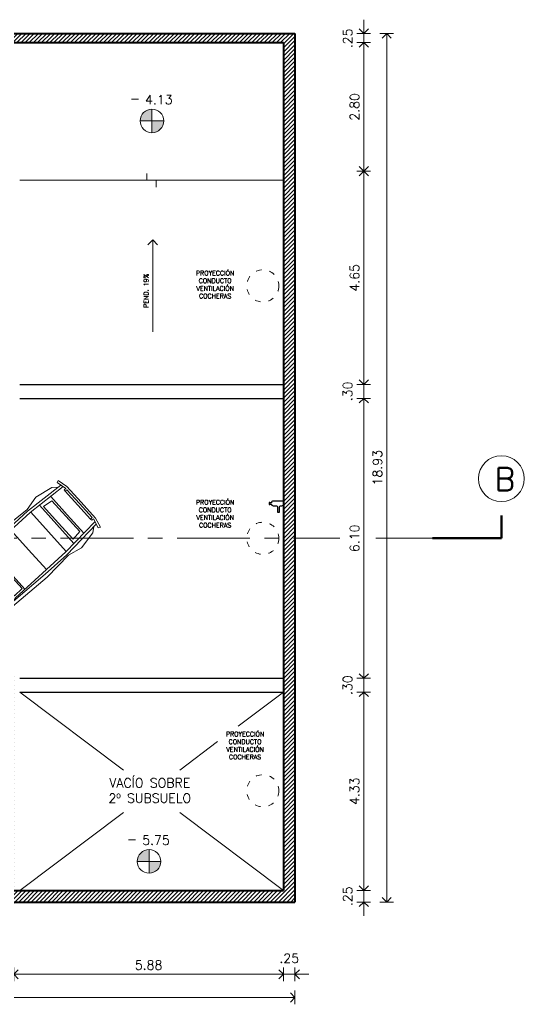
# Model space of a CAD drawing. Extents: x 952 to 1351, y -109 to 188.
# Drawn here: x 1118.17 to 1129.17, y 60.45 to 81.9 of the extents above; entities that cross this region are included whole.
import ezdxf

# ---------------------------------------------------------------- set-up
doc = ezdxf.new("R2010")
doc.units = 0
doc.header["$LTSCALE"] = 0.5
doc.linetypes.add('ACAD_ISO03W100', pattern=[30, 12, -18])
doc.linetypes.add('CENTER', pattern=[50.8, 31.75, -6.35, 6.35, -6.35])
doc.layers.get('0').update_dxf_attribs({"linetype": 'CONTINUOUS'})
doc.layers.get('Defpoints').update_dxf_attribs({"linetype": 'CONTINUOUS'})
for name, color, linetype, lineweight in [('Acotaciones', 9, 'CONTINUOUS', 9), ('Detalles 01', 8, 'CONTINUOUS', 9), ('Muros corte', 7, 'CONTINUOUS', 40), ('Muros vista', 253, 'CONTINUOUS', 25), ('Pisos', 252, 'CONTINUOUS', 18), ('Proyección', 4, 'ACAD_ISO03W100', 18), ('Punta 01', 6, 'CONTINUOUS', 9), ('Punta 015', 64, 'CONTINUOUS', 13), ('Punta 02', 11, 'CONTINUOUS', 20), ('Punta 05', 52, 'CONTINUOUS', 50), ('Vehículos', 155, 'CONTINUOUS', 13), ('Vidrios', 147, 'CONTINUOUS', 13)]:
    doc.layers.add(name, color=color, linetype=linetype, lineweight=lineweight)
doc.layers.add('Cableado', color=100, linetype='CONTINUOUS')
doc.styles.add('Texto 1 mm', font='simplex.shx', dxfattribs={"height": 0.1})
doc.styles.add('Texto 2 mm', font='simplex.shx', dxfattribs={"height": 0.2})
doc.styles.add('Texto 5 mm', font='simplex.shx', dxfattribs={"height": 0.5})
doc.dimstyles.new('Primera línea', dxfattribs={"dimscale": 0, "dimtxt": 0.2, "dimasz": 0.2, "dimexe": 0.15, "dimexo": 0, "dimgap": 0.1, "dimtad": 1, "dimzin": 4, "dimdsep": 46, "dimtxsty": 'Texto 2 mm', "dimblk": 'OPEN90', "dimcen": 2.5, "dimclrd": 256, "dimclre": 256, "dimclrt": 256, "dimadec": 0, "dimazin": 0, "dimtfac": 1, "dimtmove": 2, "dimatfit": 3, "dimldrblk": 'OPEN90', "dimfxl": 1, "dimtolj": 1, "dimtzin": 0, "dimlwd": -1, "dimlwe": -1, "dimarcsym": 0})
doc.dimstyles.new('Segunda línea', dxfattribs={"dimscale": 0, "dimtxt": 0.2, "dimasz": 0.2, "dimexe": 0.15, "dimexo": 0.5, "dimgap": 0.1, "dimtad": 1, "dimzin": 4, "dimdsep": 46, "dimtxsty": 'Texto 2 mm', "dimblk": 'OPEN90', "dimcen": 2.5, "dimclrd": 256, "dimclre": 256, "dimclrt": 256, "dimadec": 0, "dimazin": 0, "dimtfac": 1, "dimtmove": 2, "dimatfit": 3, "dimldrblk": 'OPEN90', "dimfxl": 1, "dimtolj": 1, "dimtzin": 0, "dimlwd": -1, "dimlwe": -1, "dimarcsym": 0})

# ---------------------------------------------------------------- blocks, each defined once
blk = doc.blocks.new('3cv planta')
for p, q in [((-206.2, 25.9), (-109.9, 64.4)), ((-196.3, 29.9), (-99.1, 54.3)), ((-109.9, 64.4), (-100.7, 61.2)), ((-100.7, 61.2), (-92.5, 58.6)), ((-99.1, 54.3), (-99.1, 0)), ((-92.5, 58.6), (57.7, 58.4)), ((-90.7, 54.3), (-90.7, 0)), ((-90.7, 54.3), (-67.5, 53.6)), ((-67.5, 53.6), (-67.5, 0)), ((-64, 58.6), (-64, 0)), ((0, 58.5), (0, 0)), ((57.7, 58.4), (149.8, 52.1)), ((58.9, 58.3), (58.9, 0)), ((83.5, 56.6), (83.5, 0)), ((88, 48.5), (88, 0)), ((88, 48.5), (110.5, 45.8)), ((110.5, 45.8), (110.5, 0)), ((114.9, 54.4), (114.9, 0)), ((-227.3, 24.3), (-230.8, 0)), ((-225.3, 31.1), (-230.6, 25.3)), ((-230.6, 25.3), (-223.2, 23)), ((-206.2, 25.9), (-225.3, 31.1)), ((-223.2, 23), (-206.2, 25.9)), ((-192.1, 18.8), (-106.2, 41.5)), ((146.5, 41.5), (146.5, 0)), ((-227.3, -24.3), (-230.8, 0)), ((-201.5, 0), (-106.9, 0)), ((-195.4, 5.7), (-104.6, 18.8)), ((-99.1, -54.3), (-99.1, 0)), ((-90.7, -54.3), (-90.7, 0)), ((-67.5, -53.6), (-67.5, 0)), ((-64, -58.6), (-64, 0)), ((0, -58.5), (0, 0)), ((58.9, -58.3), (58.9, 0)), ((83.5, -56.6), (83.5, 0)), ((88, -48.5), (88, 0)), ((110.5, -45.8), (110.5, 0)), ((114.9, -54.4), (114.9, 0)), ((146.5, -41.5), (146.5, 0)), ((-195.4, -5.7), (-104.6, -18.8)), ((-192.1, -18.8), (-106.2, -41.5)), ((-230.6, -25.3), (-223.2, -23)), ((-225.3, -31.1), (-230.6, -25.3)), ((-206.2, -25.9), (-225.3, -31.1)), ((-223.2, -23), (-206.2, -25.9)), ((-206.2, -25.9), (-109.9, -64.4)), ((-196.3, -29.9), (-99.1, -54.3)), ((-109.9, -64.4), (-100.7, -61.2)), ((-100.7, -61.2), (-92.5, -58.6)), ((-92.5, -58.6), (57.7, -58.4)), ((-90.7, -54.3), (-67.5, -53.6)), ((57.7, -58.4), (149.8, -52.1)), ((88, -48.5), (110.5, -45.8))]:
    blk.add_line(p, q)
for points in [[(140.9, 58.6), (129.6, 67.3), (89.5, 75.1), (57.2, 67.5), (-10.2, 71.7), (-109.9, 68.5), (-109.9, 64.4), (-117.8, 70), (-191.5, 69.8), (-200.4, 68.2), (-210.1, 58.5), (-206.2, 25.9), (-222.1, 3.4), (-225, 0)], [(151.4, 0), (151.4, 41.5), (146.5, 41.5), (146.5, 45.1), (151.6, 45.1), (146.1, 67.3), (150.5, 69.4), (156.1, 47), (156.1, 0)], [(-208.7, 59.9), (-214.9, 58.5), (-223.3, 46.4), (-226.3, 30)], [(-209.8, 55.9), (-196.3, 55.2), (-192.2, 51.9), (-194, 42), (-202.1, 37.3), (-207.3, 35.4)], [(148.4, 58.1), (55.1, 64.8), (-8.9, 64.3), (-100.7, 61.2)], [(140.9, -58.6), (129.6, -67.3), (89.5, -75.1), (57.2, -67.5), (-10.2, -71.7), (-109.9, -68.5), (-109.9, -64.4), (-117.8, -70), (-191.5, -69.8), (-200.4, -68.2), (-210.1, -58.5), (-206.2, -25.9), (-222.1, -3.4), (-225, 0)], [(151.4, 0), (151.4, -41.5), (146.5, -41.5), (146.5, -45.1), (151.6, -45.1), (146.1, -67.3), (150.5, -69.4), (156.1, -47), (156.1, 0)], [(-208.7, -59.9), (-214.9, -58.5), (-223.3, -46.4), (-226.3, -30)], [(-209.8, -55.9), (-196.3, -55.2), (-192.2, -51.9), (-194, -42), (-202.1, -37.3), (-207.3, -35.4)], [(148.4, -58.1), (55.1, -64.8), (-8.9, -64.3), (-100.7, -61.2)]]:
    blk.add_lwpolyline(points)
blk = doc.blocks.new('_Open90')
at = {"color": 0, "linetype": 'ByBlock', "lineweight": -2}
for p, q in [((0, 0), (-1, 0)), ((-0.5, 0.5), (0, 0)), ((0, 0), (-0.5, -0.5))]:
    blk.add_line(p, q, dxfattribs=at)
blk = doc.blocks.new('*D474')
at = {"layer": 'Acotaciones', "transparency": 16777216}
for p, q in [((1118.04, 61.252), (1118.04, 60.953)), ((1123.92, 61.252), (1123.92, 60.953)), ((1123.72, 61.103), (1118.24, 61.103))]:
    blk.add_line(p, q, dxfattribs=at)
at = {"layer": 'Defpoints', "color": 0, "transparency": 16777216}
for p in [(1118.04, 61.252), (1123.92, 61.252), (1118.04, 61.103)]:
    blk.add_point(p, dxfattribs=at)
at = {"layer": 'Acotaciones', "transparency": 16777216, "xscale": 0.2, "yscale": 0.2, "zscale": 0.2, "rotation": 180}
blk.add_blockref('_Open90', (1118.04, 61.103), dxfattribs=at)
at = {"layer": 'Acotaciones', "transparency": 16777216, "xscale": 0.2, "yscale": 0.2, "zscale": 0.2}
blk.add_blockref('_Open90', (1123.92, 61.103), dxfattribs=at)
at = {"layer": 'Acotaciones', "transparency": 16777216, "insert": (1120.98, 61.303), "char_height": 0.2, "attachment_point": 5, "style": 'Texto 2 mm'}
blk.add_mtext('\\A1;5.88', dxfattribs=at)
blk = doc.blocks.new('*D475')
at = {"layer": 'Acotaciones', "transparency": 16777216}
for p, q in [((1084.5, 60.752), (1084.5, 60.449)), ((1124.17, 60.752), (1124.17, 60.449)), ((1084.7, 60.599), (1123.97, 60.599))]:
    blk.add_line(p, q, dxfattribs=at)
at = {"layer": 'Defpoints', "color": 0, "transparency": 16777216}
for p in [(1084.5, 61.252), (1124.17, 61.252), (1124.17, 60.599)]:
    blk.add_point(p, dxfattribs=at)
at = {"layer": 'Acotaciones', "transparency": 16777216, "xscale": 0.2, "yscale": 0.2, "zscale": 0.2, "rotation": 180}
blk.add_blockref('_Open90', (1084.5, 60.599), dxfattribs=at)
at = {"layer": 'Acotaciones', "transparency": 16777216, "xscale": 0.2, "yscale": 0.2, "zscale": 0.2}
blk.add_blockref('_Open90', (1124.17, 60.599), dxfattribs=at)
at = {"layer": 'Acotaciones', "transparency": 16777216, "insert": (1104.335, 60.799), "char_height": 0.2, "attachment_point": 5, "style": 'Texto 2 mm'}
blk.add_mtext('\\A1;39.67', dxfattribs=at)
blk = doc.blocks.new('*D476')
at = {"layer": 'Acotaciones', "transparency": 16777216}
for p, q in [((1125.52, 67.252), (1125.82, 67.252)), ((1125.67, 63.127), (1125.67, 67.052)), ((1125.52, 62.927), (1125.82, 62.927))]:
    blk.add_line(p, q, dxfattribs=at)
at = {"layer": 'Defpoints', "color": 0, "transparency": 16777216}
for p in [(1125.52, 67.252), (1125.67, 67.252), (1125.52, 62.927)]:
    blk.add_point(p, dxfattribs=at)
at = {"layer": 'Acotaciones', "transparency": 16777216, "xscale": 0.2, "yscale": 0.2, "zscale": 0.2}
for p, rotation in [((1125.67, 67.252), 90), ((1125.67, 62.927), 270)]:
    blk.add_blockref('_Open90', p, dxfattribs=dict(at, rotation=rotation))
at = {"layer": 'Acotaciones', "transparency": 16777216, "insert": (1125.47, 65.09), "char_height": 0.2, "attachment_point": 5, "rotation": 90, "style": 'Texto 2 mm'}
blk.add_mtext('\\A1;4.33', dxfattribs=at)
blk = doc.blocks.new('*D477')
at = {"layer": 'Acotaciones', "transparency": 16777216}
for p, q in [((1125.52, 73.652), (1125.82, 73.652)), ((1125.67, 67.752), (1125.67, 73.452)), ((1125.52, 67.552), (1125.82, 67.552))]:
    blk.add_line(p, q, dxfattribs=at)
at = {"layer": 'Defpoints', "color": 0, "transparency": 16777216}
for p in [(1125.52, 73.652), (1125.67, 73.652), (1125.52, 67.552)]:
    blk.add_point(p, dxfattribs=at)
at = {"layer": 'Acotaciones', "transparency": 16777216, "xscale": 0.2, "yscale": 0.2, "zscale": 0.2}
for p, rotation in [((1125.67, 73.652), 90), ((1125.67, 67.552), 270)]:
    blk.add_blockref('_Open90', p, dxfattribs=dict(at, rotation=rotation))
at = {"layer": 'Acotaciones', "transparency": 16777216, "insert": (1125.47, 70.602), "char_height": 0.2, "attachment_point": 5, "rotation": 90, "style": 'Texto 2 mm'}
blk.add_mtext('\\A1;6.10', dxfattribs=at)
blk = doc.blocks.new('*D478')
at = {"layer": 'Acotaciones', "transparency": 16777216}
for p, q in [((1125.52, 78.602), (1125.82, 78.602)), ((1125.67, 74.152), (1125.67, 78.402)), ((1125.52, 73.952), (1125.82, 73.952))]:
    blk.add_line(p, q, dxfattribs=at)
at = {"layer": 'Defpoints', "color": 0, "transparency": 16777216}
for p in [(1125.52, 78.602), (1125.67, 78.602), (1125.52, 73.952)]:
    blk.add_point(p, dxfattribs=at)
at = {"layer": 'Acotaciones', "transparency": 16777216, "xscale": 0.2, "yscale": 0.2, "zscale": 0.2}
for p, rotation in [((1125.67, 78.602), 90), ((1125.67, 73.952), 270)]:
    blk.add_blockref('_Open90', p, dxfattribs=dict(at, rotation=rotation))
at = {"layer": 'Acotaciones', "transparency": 16777216, "insert": (1125.47, 76.277), "char_height": 0.2, "attachment_point": 5, "rotation": 90, "style": 'Texto 2 mm'}
blk.add_mtext('\\A1;4.65', dxfattribs=at)
blk = doc.blocks.new('*D479')
at = {"layer": 'Acotaciones', "transparency": 16777216}
for p, q in [((1125.52, 81.402), (1125.82, 81.402)), ((1125.67, 78.802), (1125.67, 81.202)), ((1125.52, 78.602), (1125.82, 78.602))]:
    blk.add_line(p, q, dxfattribs=at)
at = {"layer": 'Defpoints', "color": 0, "transparency": 16777216}
for p in [(1125.52, 81.402), (1125.67, 81.402), (1125.52, 78.602)]:
    blk.add_point(p, dxfattribs=at)
at = {"layer": 'Acotaciones', "transparency": 16777216, "xscale": 0.2, "yscale": 0.2, "zscale": 0.2}
for p, rotation in [((1125.67, 81.402), 90), ((1125.67, 78.602), 270)]:
    blk.add_blockref('_Open90', p, dxfattribs=dict(at, rotation=rotation))
at = {"layer": 'Acotaciones', "transparency": 16777216, "insert": (1125.47, 80.002), "char_height": 0.2, "attachment_point": 5, "rotation": 90, "style": 'Texto 2 mm'}
blk.add_mtext('\\A1;2.80', dxfattribs=at)
blk = doc.blocks.new('*D480')
at = {"layer": 'Acotaciones', "transparency": 16777216}
for p, q in [((1126.02, 81.602), (1126.32, 81.602)), ((1126.17, 81.402), (1126.17, 62.877)), ((1126.02, 62.677), (1126.32, 62.677))]:
    blk.add_line(p, q, dxfattribs=at)
at = {"layer": 'Defpoints', "color": 0, "transparency": 16777216}
for p in [(1125.52, 81.602), (1125.52, 62.677), (1126.17, 62.677)]:
    blk.add_point(p, dxfattribs=at)
at = {"layer": 'Acotaciones', "transparency": 16777216, "xscale": 0.2, "yscale": 0.2, "zscale": 0.2}
for p, rotation in [((1126.17, 81.602), 90), ((1126.17, 62.677), 270)]:
    blk.add_blockref('_Open90', p, dxfattribs=dict(at, rotation=rotation))
at = {"layer": 'Acotaciones', "transparency": 16777216, "insert": (1125.97, 72.14), "char_height": 0.2, "attachment_point": 5, "rotation": 90, "style": 'Texto 2 mm'}
blk.add_mtext('\\A1;18.93', dxfattribs=at)

msp = doc.modelspace()

# ---------------------------------------------------------------- hatches: boundary and pattern name
at = {"layer": 'Detalles 01'}
h = msp.add_hatch(dxfattribs=at)
h.set_pattern_fill('ANSI31,_O', color=256, scale=0.02)
h.set_pattern_definition([(45, (60.324364, -0.67804), (-0.0449012806, 0.0449012806), [])])
h.paths.add_polyline_path([(1124.17, 70.602), (1123.92, 70.602), (1123.92, 62.927), (1118.04, 62.927), (1118.04, 67.602), (1117.8, 67.602), (1117.8, 62.927), (1112.57, 62.927), (1112.57, 62.677), (1117.8, 62.677), (1117.8, 62.602), (1118.04, 62.602), (1118.04, 62.677), (1124.17, 62.677)])
h.paths.add_polyline_path([(1124.17, 81.602), (1098.47, 81.602), (1098.47, 81.402), (1123.92, 81.402), (1123.92, 70.602), (1124.17, 70.602)])
at = {"layer": 'Vidrios', "linetype": 'Continuous'}
h = msp.add_hatch(color=256, dxfattribs=at)
h.paths.add_polyline_path([(1121.054, 79.953, 0.414214), (1120.798, 79.697), (1121.054, 79.697)])
h.paths.add_polyline_path([(1121.311, 79.697), (1121.054, 79.697), (1121.054, 79.44, 0.414214)])
h = msp.add_hatch(color=256, dxfattribs=at)
h.paths.add_polyline_path([(1120.99, 63.819, 0.414214), (1120.733, 63.562), (1120.99, 63.562)])
h.paths.add_polyline_path([(1121.246, 63.562), (1120.99, 63.562), (1120.99, 63.306, 0.414214)])

# ---------------------------------------------------------------- linework, layer by layer
at = {"layer": 'Acotaciones'}
for p, q in [((1125.67, 81.902), (1125.67, 81.602)), ((1125.52, 81.602), (1125.82, 81.602)), ((1125.67, 81.602), (1125.57, 81.702)), ((1125.77, 81.702), (1125.67, 81.602)), ((1125.67, 81.402), (1125.67, 81.602)), ((1125.67, 73.652), (1125.67, 73.952)), ((1125.67, 67.252), (1125.67, 67.552)), ((1125.52, 62.927), (1125.82, 62.927)), ((1125.67, 62.677), (1125.67, 62.927)), ((1125.52, 62.677), (1125.82, 62.677)), ((1125.57, 62.577), (1125.67, 62.677)), ((1125.67, 62.677), (1125.77, 62.577)), ((1125.67, 62.677), (1125.67, 62.377)), ((1123.92, 61.252), (1123.92, 60.953)), ((1124.17, 61.252), (1124.17, 60.953)), ((1124.17, 61.103), (1124.27, 61.203)), ((1124.17, 61.103), (1123.92, 61.103)), ((1124.17, 61.103), (1124.47, 61.103)), ((1124.27, 61.003), (1124.17, 61.103))]:
    msp.add_line(p, q, dxfattribs=at)
at = {"layer": 'Cableado'}
msp.add_line((1123.658, 71.373), (1123.623, 71.373), dxfattribs=at)
msp.add_lwpolyline([(1123.623, 71.385), (1123.606, 71.385), (1123.606, 71.336), (1123.623, 71.336)], close=True, dxfattribs=at)
msp.add_lwpolyline([(1123.623, 71.346), (1123.658, 71.347, 0.414214), (1123.692, 71.313), (1123.757, 71.313, -0.414214), (1123.791, 71.278), (1123.791, 71.172), (1123.833, 71.172), (1123.833, 71.278, -0.414214), (1123.868, 71.313), (1123.886, 71.313, 0.414214), (1123.92, 71.347), (1123.92, 71.378, 0.414214), (1123.886, 71.412), (1123.692, 71.412, 0.414214), (1123.658, 71.378), (1123.658, 71.373)], format="xyb", dxfattribs=at)
at = {"layer": 'Detalles 01'}
for p, q in [((1120.945, 78.402), (1120.945, 78.552)), ((1121.145, 78.252), (1121.145, 78.402)), ((1121.07, 77.102), (1120.964, 76.996)), ((1121.07, 77.102), (1121.07, 75.102)), ((1121.07, 77.102), (1121.176, 76.996)), ((1118.17, 67.252), (1120.43, 65.552)), ((1123.92, 67.252), (1122.936, 66.512)), ((1122.484, 66.172), (1121.66, 65.552)), ((1120.43, 64.627), (1118.17, 62.927)), ((1121.66, 64.627), (1123.92, 62.927))]:
    msp.add_line(p, q, dxfattribs=at)
at = {"layer": 'Detalles 01', "linetype": 'CENTER', "ltscale": 0.1}
for p, q in [((1083.5, 70.602), (1125.148, 70.602)), ((1125.932, 70.602), (1127.17, 70.602))]:
    msp.add_line(p, q, dxfattribs=at)
at = {"layer": 'Muros corte'}
for p, q in [((1088.17, 81.602), (1124.17, 81.602)), ((1124.17, 81.602), (1124.17, 62.677)), ((1088.17, 81.402), (1123.92, 81.402)), ((1123.92, 81.402), (1123.92, 62.927)), ((1118.04, 62.927), (1123.92, 62.927)), ((1118.04, 62.677), (1124.17, 62.677))]:
    msp.add_line(p, q, dxfattribs=at)
at = {"layer": 'Muros vista'}
for p, q in [((1118.17, 73.952), (1123.92, 73.952)), ((1118.17, 73.652), (1123.92, 73.652)), ((1118.17, 67.552), (1123.92, 67.552)), ((1118.17, 67.252), (1123.92, 67.252))]:
    msp.add_line(p, q, dxfattribs=at)
at = {"layer": 'Pisos'}
msp.add_line((1118.17, 78.402), (1123.92, 78.402), dxfattribs=at)
at = {"layer": 'Proyección', "ltscale": 0.02}
for centre in [(1123.47, 76.102), (1123.47, 70.602), (1123.47, 65.102)]:
    msp.add_circle(centre, 0.35, dxfattribs=at)
at = {"layer": 'Punta 01', "linetype": 'Continuous'}
for p, q in [((1120.608, 80.169), (1120.758, 80.169)), ((1120.543, 64.034), (1120.693, 64.034))]:
    msp.add_line(p, q, dxfattribs=at)
at = {"layer": 'Punta 015', "linetype": 'Continuous'}
for p, q in [((1121.054, 79.953), (1121.054, 79.44)), ((1120.798, 79.697), (1121.311, 79.697)), ((1120.99, 63.819), (1120.99, 63.306)), ((1120.733, 63.562), (1121.246, 63.562))]:
    msp.add_line(p, q, dxfattribs=at)
for centre in [(1121.054, 79.697), (1120.99, 63.562)]:
    msp.add_circle(centre, 0.257, dxfattribs=at)
at = {"layer": 'Punta 02'}
msp.add_circle((1128.67, 71.902), 0.5, dxfattribs=at)
at = {"layer": 'Punta 05'}
for p, q in [((1128.67, 70.602), (1128.67, 71.102)), ((1127.17, 70.602), (1128.67, 70.602))]:
    msp.add_line(p, q, dxfattribs=at)

# ---------------------------------------------------------------- block references
at = {"layer": 'Vehículos', "xscale": 0.009900000000000003, "yscale": 0.009900000000000003, "zscale": 0.009900000000000003, "rotation": 42.18488863368007}
msp.add_blockref('3cv planta', (1118.365, 70.351), dxfattribs=at)

# ---------------------------------------------------------------- texts
at = {"layer": 'Acotaciones', "char_height": 0.2, "attachment_point": 5, "rotation": 90, "style": 'Texto 2 mm'}
for s, insert in [('\\A1;.25', (1125.32, 81.494)), ('\\A1;.30', (1125.317, 73.802)), ('\\A1;.30', (1125.317, 67.402)), ('\\A1;.25', (1125.32, 62.802))]:
    msp.add_mtext(s, dxfattribs=dict(at, insert=insert))
at = {"layer": 'Acotaciones', "insert": (1124.045, 61.452), "char_height": 0.2, "attachment_point": 5, "style": 'Texto 2 mm'}
msp.add_mtext('\\A1;.25', dxfattribs=at)
at = {"layer": 'Punta 01', "char_height": 0.1, "width": 1.1441, "attachment_point": 2, "style": 'Texto 1 mm'}
for insert in [(1122.431, 76.431), (1122.431, 71.437), (1123.083, 66.387)]:
    msp.add_mtext('PROYECCIÓN\\PCONDUCTO VENTILACIÓN COCHERAS', dxfattribs=dict(at, insert=insert))
at = {"layer": 'Punta 01', "insert": (1120.975, 75.624), "char_height": 0.1, "width": 0.8276, "attachment_point": 7, "rotation": 90, "style": 'Texto 1 mm'}
msp.add_mtext('PEND. 19%', dxfattribs=at)
at = {"layer": 'Punta 015', "linetype": 'Continuous', "char_height": 0.2, "attachment_point": 5, "style": 'Texto 2 mm'}
for s, insert in [('4.13', (1121.204, 80.159)), ('5.75', (1121.14, 64.025))]:
    msp.add_mtext(s, dxfattribs=dict(at, insert=insert))
at = {"layer": 'Punta 02', "insert": (1121.006, 65.374), "char_height": 0.2, "width": 2.1374, "attachment_point": 2, "style": 'Texto 2 mm'}
msp.add_mtext('VACÍO SOBRE  2º SUBSUELO', dxfattribs=at)
at = {"layer": 'Punta 05', "insert": (1128.523, 72.141), "char_height": 0.5, "width": 0.3999, "attachment_point": 1, "style": 'Texto 5 mm'}
msp.add_mtext('B', dxfattribs=at)

# ---------------------------------------------------------------- dimensions: what is measured, and where the dimension line sits
at = {"layer": 'Acotaciones'}
for base, p1, p2, dimstyle, picture, middle in [((1126.170000432, 62.6770737), (1125.520000432, 81.6020737), (1125.520000432, 62.6770737), 'Segunda línea', '*D480', (1125.970000432, 72.1395737)), ((1125.67, 81.402), (1125.52, 78.602), (1125.52, 81.402), 'Primera línea', '*D479', (1125.47, 80.002)), ((1125.67, 78.602), (1125.52, 73.952), (1125.52, 78.602), 'Primera línea', '*D478', (1125.47, 76.277)), ((1125.67, 73.652), (1125.52, 67.552), (1125.52, 73.652), 'Primera línea', '*D477', (1125.47, 70.602)), ((1125.670000432, 67.2520737), (1125.520000432, 62.9270737), (1125.520000432, 67.2520737), 'Primera línea', '*D476', (1125.470000432, 65.0895737))]:
    dim = msp.add_linear_dim(base=base, p1=p1, p2=p2, angle=90, dimstyle=dimstyle, override={"dimscale": 1}, dxfattribs=at)
    dim.commit()
    dim.dimension.update_dxf_attribs({"geometry": picture, "text_midpoint": middle})
for base, p1, p2, dimstyle, picture, middle in [((1118.04, 61.103), (1123.92, 61.252), (1118.04, 61.252), 'Primera línea', '*D474', (1120.98, 61.303)), ((1124.17, 60.599), (1084.5, 61.252), (1124.17, 61.252), 'Segunda línea', '*D475', (1104.335, 60.799))]:
    dim = msp.add_linear_dim(base=base, p1=p1, p2=p2, dimstyle=dimstyle, override={"dimscale": 1}, dxfattribs=at)
    dim.commit()
    dim.dimension.update_dxf_attribs({"geometry": picture, "text_midpoint": middle})

doc.saveas('drawing.dxf')
